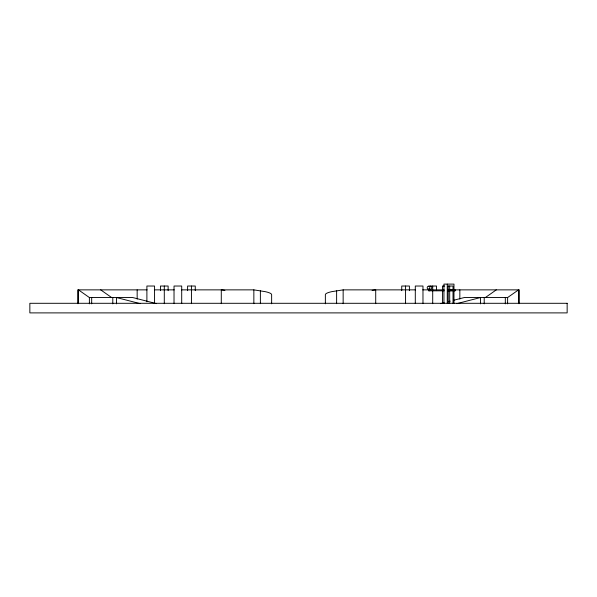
<?xml version="1.0" encoding="UTF-8"?>
<svg xmlns="http://www.w3.org/2000/svg" width="597" height="597" viewBox="0 0 597 597"><rect width="100%" height="100%" fill="white"/><g stroke="black" fill="none" stroke-linecap="round" stroke-linejoin="round"><path stroke-width="0.9" d="M485.376 297.537L496.301 289.866M453.727 300.246L464.265 297.537L507.614 297.537L518.547 289.866L518.547 303.679M440.564 303.634L444.071 302.731M448.466 301.604L450.22 301.149M456.847 303.634L480.548 297.537L480.548 303.858M415.519 289.866L343.148 289.866L331.842 291.642A39.118 5.574 0 0 0 325.365 294.717L325.365 303.806M372.065 290.388L375.714 289.866L375.714 303.679M428.87 286.03L436.541 286.03L436.541 290.657M444.735 286.03L442.437 286.03L442.437 303.627M448.093 286.03L453.019 286.03L453.019 303.463M147.108 289.866L77.67 289.866L77.67 303.679M154.347 289.866L174.249 289.866M181.481 289.866L253.852 289.866L265.158 291.642A39.118 5.574 0 0 1 271.635 294.717L271.635 303.806M422.751 289.866L444.183 289.866M444.183 290.821L428.534 290.821L428.534 289.866M78.453 303.679L78.453 289.866L89.386 297.537L132.735 297.537L156.436 303.634M224.935 290.388L221.286 289.866L221.286 303.679M140.153 303.634L116.452 297.537L116.452 303.858M100.699 289.866L111.624 297.537M519.33 303.679L519.33 289.866L447.69 289.866L447.69 290.821L455.235 290.821L455.235 289.866M507.614 297.537L507.614 303.858M505.316 297.537L505.316 303.858M484.212 297.537L484.212 303.858M459.839 289.866L459.839 299.075M454.407 289.866L454.407 290.821M453.974 303.448L453.974 284.105L443.937 284.105L443.937 303.448M451.526 289.866L451.526 290.821M450.571 289.866L450.571 290.821M449.69 286.03L449.69 303.463M448.519 289.866L448.519 290.821M448.22 286.03L448.22 303.463M447.257 284.105L447.257 303.448M432.706 286.03L432.706 303.679M429.497 289.866L429.497 290.821M428.87 288.806L428.87 290.657M422.974 303.627L422.974 286.03L415.296 286.03L415.296 303.627M409.408 290.657L409.408 286.03L401.729 286.03L401.729 290.657M405.564 286.03L405.564 303.679M343.148 289.866L343.148 303.679M336.618 290.806L336.618 303.686M260.382 290.806L260.382 303.686M253.852 289.866L253.852 303.679M195.271 290.657L195.271 286.03L187.592 286.03L187.592 290.657M191.436 286.03L191.436 303.679M181.704 303.627L181.704 286.03L174.025 286.03L174.025 303.627M168.13 290.657L168.13 286.03L160.459 286.03L160.459 290.657M164.294 286.03L164.294 303.679M154.563 303.627L154.563 286.03L146.892 286.03L146.892 301.776M137.161 289.866L137.161 299.075M112.788 297.537L112.788 303.858M91.684 297.537L91.684 303.858M89.386 297.537L89.386 303.858M430.109 286.269A1.537 1.328 -90 0 1 431.78 287.754A1.537 1.328 -90 0 1 430.109 289.239M567.15 303.298L29.85 303.298L29.85 312.895L567.15 312.895L567.15 303.298M429.474 288.836A1.537 1.328 -90 0 0 428.877 286.269A1.537 1.328 -90 0 0 427.251 288.15A1.537 1.328 -90 0 0 429.474 288.836"/></g></svg>
